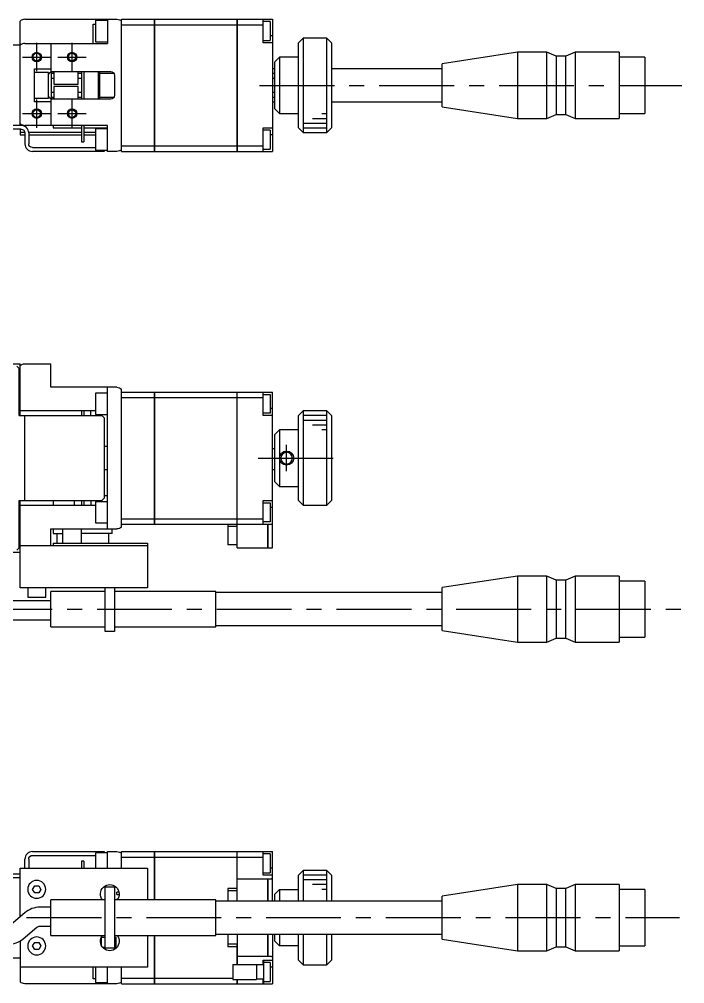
# Model space of a CAD drawing. Extents: x -1 to 741, y -8 to 214.
# Drawn here: x 222.8 to 363.9, y 10 to 214.4 of the extents above; entities that cross this region are included whole.
import ezdxf

# ---------------------------------------------------------------- set-up
doc = ezdxf.new("R2010")
doc.units = 0
doc.header["$LTSCALE"] = 0.5
doc.linetypes.add('CENTER', pattern=[50.8, 31.75, -6.35, 6.35, -6.35])
for name, color, linetype in [('MSM_CENTER', 1, 'CENTER'), ('MSM_CONTINUOUS', 7, 'CONTINUOUS'), ('MSM_NARROW', 5, 'CONTINUOUS')]:
    doc.layers.add(name, color=color, linetype=linetype)

msp = doc.modelspace()

# ---------------------------------------------------------------- linework, layer by layer
at = {"layer": 'MSM_CENTER'}
for p, q in [((226.5, 203.39), (226.5, 209.39)), ((234, 203.39), (234, 209.39)), ((223.5, 206.39), (229.5, 206.39)), ((231, 206.39), (237, 206.39)), ((273.75, 200.39), (363.34, 200.39)), ((226.5, 191.39), (226.5, 197.39)), ((234, 191.39), (234, 197.39)), ((223.5, 194.39), (229.5, 194.39)), ((231, 194.39), (237, 194.39)), ((279.5, 118.59), (279.5, 124.19)), ((273.5, 121.39), (291.5, 121.39)), ((213.89, 89.39), (363.94, 89.39)), ((224.35, 24), (362.82, 24))]:
    msp.add_line(p, q, dxfattribs=at)
at = {"layer": 'MSM_CONTINUOUS'}
for p, q in [((223, 208.91), (223, 214.01)), ((224, 214.39), (243.5, 214.39)), ((238.5, 213.33), (239, 213.33)), ((238.5, 209.29), (238.5, 213.33)), ((241.5, 214.14), (239, 214.14)), ((239, 214.14), (239, 209.64)), ((241.5, 214.39), (241.5, 209.29)), ((244.5, 186.39), (244.5, 214.39)), ((244.5, 214.39), (251.49, 214.39)), ((244.5, 213.23), (251.49, 213.23)), ((251.49, 186.39), (251.49, 214.39)), ((251.5, 214.38), (251.49, 214.38)), ((251.5, 213.23), (251.49, 213.23)), ((251.5, 214.39), (268.99, 214.39)), ((251.5, 214.39), (251.5, 186.39)), ((251.5, 213.23), (268.99, 213.23)), ((268.99, 186.39), (268.99, 214.39)), ((269, 214.38), (268.99, 214.38)), ((269, 213.23), (268.99, 213.23)), ((269, 214.39), (269, 186.39)), ((269, 214.39), (276.5, 214.39)), ((269, 213.23), (274.5, 213.23)), ((274.5, 209.39), (274.5, 214.39)), ((276, 213.89), (274.5, 213.89)), ((276, 213.89), (276, 209.89)), ((276.5, 214.39), (276.5, 186.39)), ((276.5, 210.89), (276, 210.89)), ((223, 208.89), (207.5, 208.89)), ((223, 191.89), (223, 208.89)), ((224, 209.29), (241.5, 209.29)), ((229.5, 209.29), (229.5, 203.26)), ((239, 209.64), (241.5, 209.64)), ((274.5, 209.89), (276, 209.89)), ((276.5, 209.39), (274.5, 209.39)), ((283, 210.39), (282, 209.39)), ((282, 191.39), (282, 209.39)), ((288, 210.39), (283, 210.39)), ((283, 210.39), (283, 190.39)), ((288, 190.39), (288, 210.39)), ((289, 209.39), (288, 210.39)), ((289, 209.39), (289, 191.39)), ((328.5, 207.39), (312.5, 204.96)), ((328.5, 207.39), (328.5, 193.39)), ((334.7, 207.39), (328.5, 207.39)), ((334.7, 193.39), (334.7, 207.39)), ((336.7, 206.54), (334.7, 207.39)), ((336.7, 206.54), (336.7, 194.24)), ((338.7, 206.54), (336.7, 206.54)), ((340.7, 207.39), (338.7, 206.54)), ((338.7, 194.24), (338.7, 206.54)), ((340.7, 207.39), (340.7, 193.39)), ((350, 207.39), (340.7, 207.39)), ((350, 207.39), (350, 193.39)), ((277, 205.39), (278, 206.39)), ((277, 195.39), (277, 205.39)), ((282, 206.39), (278, 206.39)), ((278, 206.39), (278, 194.39)), ((312.5, 195.82), (312.5, 204.96)), ((355.5, 206.34), (350, 206.34)), ((355.5, 206.34), (355.5, 194.44)), ((226, 203.89), (229.5, 203.89)), ((226, 196.89), (226, 203.89)), ((229, 203.14), (226, 203.14)), ((229, 197.64), (229, 203.14)), ((229.5, 203.26), (229.59, 203.26)), ((229.51, 203.23), (229.59, 203.26)), ((229.6, 197.51), (229.6, 203.26)), ((230.1, 202.89), (229.6, 202.89)), ((229.8, 203.29), (242.2, 203.29)), ((230, 203.29), (230, 202.89)), ((230.1, 203.29), (230.1, 200.64)), ((235.3, 200.64), (235.3, 203.29)), ((236, 202.89), (235.3, 202.89)), ((236, 203.29), (236, 197.49)), ((236.5, 203.29), (236.5, 197.49)), ((239.6, 197.49), (239.6, 203.29)), ((239.8, 203.29), (239.8, 197.49)), ((242.89, 202.89), (239.8, 202.89)), ((243, 202.49), (243, 198.29)), ((277, 203.89), (276.5, 203.89)), ((277, 202.89), (276.5, 202.89)), ((312.5, 203.89), (289, 203.89)), ((229.6, 201.89), (230.1, 201.89)), ((230.1, 200.64), (235.3, 200.64)), ((235.3, 201.89), (236, 201.89)), ((276.5, 201.89), (277, 201.89)), ((230.1, 198.89), (229.6, 198.89)), ((235.3, 200.14), (230.1, 200.14)), ((230.1, 200.14), (230.1, 197.49)), ((235.3, 197.49), (235.3, 200.14)), ((236, 198.89), (235.3, 198.89)), ((277, 198.89), (276.5, 198.89)), ((226, 197.64), (229, 197.64)), ((229.5, 196.89), (226, 196.89)), ((229.5, 197.52), (229.59, 197.52)), ((229.5, 197.52), (229.5, 191.89)), ((229.59, 197.52), (229.51, 197.54)), ((229.6, 197.89), (230.1, 197.89)), ((242.2, 197.49), (229.8, 197.49)), ((230, 197.89), (230, 197.49)), ((235.3, 197.89), (236, 197.89)), ((239.8, 197.89), (242.89, 197.89)), ((276.5, 197.89), (277, 197.89)), ((276.5, 196.89), (277, 196.89)), ((289, 196.89), (312.5, 196.89)), ((278, 194.39), (277, 195.39)), ((278, 194.39), (282, 194.39)), ((312.5, 195.82), (328.5, 193.39)), ((334.7, 193.39), (336.7, 194.24)), ((336.7, 194.24), (338.7, 194.24)), ((338.7, 194.24), (340.7, 193.39)), ((350, 194.44), (355.5, 194.44)), ((328.5, 193.39), (334.7, 193.39)), ((340.7, 193.39), (350, 193.39)), ((223.2, 191.89), (207.5, 191.89)), ((223.2, 191.09), (207.8, 191.09)), ((223, 191.09), (223, 189.89)), ((223.99, 190.39), (223, 190.39)), ((241.5, 191.89), (224, 191.89)), ((224, 190.29), (224, 187.99)), ((236, 190.39), (224.8, 190.39)), ((224.8, 190.29), (224.8, 187.99)), ((230, 191.89), (230, 191.39)), ((230, 191.39), (236, 191.39)), ((236, 191.89), (236, 188.39)), ((236.5, 191.89), (236.5, 188.39)), ((236.5, 191.39), (241.5, 191.39)), ((239, 190.39), (236.5, 190.39)), ((241.5, 191.14), (239, 191.14)), ((239, 191.14), (239, 186.64)), ((241.5, 186.39), (241.5, 191.89)), ((274.5, 186.39), (274.5, 191.39)), ((274.5, 191.39), (276.5, 191.39)), ((276, 190.89), (274.5, 190.89)), ((276, 190.89), (276, 186.89)), ((282, 191.39), (283, 190.39)), ((283, 190.39), (288, 190.39)), ((288, 190.39), (289, 191.39)), ((223, 189.89), (224, 189.89)), ((224.8, 189.89), (236, 189.89)), ((236, 188.39), (236.5, 188.39)), ((236.5, 189.89), (239, 189.89)), ((276.5, 189.89), (276, 189.89)), ((225.6, 187.19), (239, 187.19)), ((240.8, 186.39), (225.6, 186.39)), ((239, 186.64), (241.5, 186.64)), ((240.3, 186.39), (240.3, 186.64)), ((240.8, 186.64), (240.8, 186.39)), ((243.5, 186.39), (241.5, 186.39)), ((244.5, 187.54), (251.49, 187.54)), ((244.5, 186.39), (251.49, 186.39)), ((251.5, 187.55), (251.49, 187.55)), ((251.5, 186.4), (251.49, 186.4)), ((251.5, 187.54), (268.99, 187.54)), ((251.5, 186.39), (268.99, 186.39)), ((269, 187.55), (268.99, 187.55)), ((269, 186.4), (268.99, 186.4)), ((269, 187.54), (274.5, 187.54)), ((269, 186.39), (276.5, 186.39)), ((274.5, 186.89), (276, 186.89)), ((194, 141.39), (223, 141.39)), ((223, 130.39), (223, 141.39)), ((224, 141.39), (229.5, 141.39)), ((229.5, 136.39), (229.5, 141.39)), ((222.8, 140.39), (222.3, 140.89)), ((222.8, 130.39), (222.8, 140.39)), ((243.5, 136.39), (229.5, 136.39)), ((241.5, 135.14), (239, 135.14)), ((239, 135.14), (239, 130.64)), ((241.5, 106.39), (241.5, 136.39)), ((244.5, 106.77), (244.5, 136.01)), ((244.5, 135.39), (251.49, 135.39)), ((251.49, 107.39), (251.49, 135.39)), ((251.5, 135.38), (251.49, 135.38)), ((251.5, 135.39), (268.99, 135.39)), ((251.5, 135.39), (251.5, 107.39)), ((268.99, 103.39), (268.99, 135.39)), ((269, 135.38), (268.99, 135.38)), ((269, 135.39), (276.5, 135.39)), ((269, 102.39), (269, 135.39)), ((274.5, 130.39), (274.5, 135.39)), ((276.5, 102.39), (276.5, 135.39)), ((244.5, 134.23), (251.49, 134.23)), ((251.5, 134.23), (251.49, 134.23)), ((251.5, 134.23), (268.99, 134.23)), ((269, 134.23), (268.99, 134.23)), ((269, 134.23), (274.5, 134.23)), ((274.5, 134.89), (276, 134.89)), ((276, 134.89), (276, 130.89)), ((239, 131.39), (222.8, 131.39)), ((236, 131.39), (236, 130.39)), ((236.5, 131.39), (236.5, 130.39)), ((238, 130.39), (238, 131.39)), ((276, 130.89), (274.5, 130.89)), ((276.5, 131.89), (276, 131.89)), ((283, 131.39), (282, 130.39)), ((288, 131.39), (283, 131.39)), ((283, 131.39), (283, 111.39)), ((289, 130.39), (288, 131.39)), ((288, 111.39), (288, 131.39)), ((222.8, 130.39), (240.3, 130.39)), ((224, 112.39), (224, 130.39)), ((239, 130.64), (241.5, 130.64)), ((240.8, 129.89), (240.3, 130.39)), ((240.8, 129.89), (240.8, 112.89)), ((276.5, 130.39), (274.5, 130.39)), ((282, 112.39), (282, 130.39)), ((289, 130.39), (289, 112.39)), ((277, 126.39), (278, 127.39)), ((278, 127.39), (278, 115.39)), ((282, 127.39), (278, 127.39)), ((277, 116.39), (277, 126.39)), ((240.8, 123.89), (241.5, 123.89)), ((277, 123.39), (276.5, 123.39)), ((241.5, 118.89), (240.8, 118.89)), ((277, 118.89), (276.5, 118.89)), ((278, 115.39), (277, 116.39)), ((278, 115.39), (282, 115.39)), ((240.3, 112.39), (240.8, 112.89)), ((241.5, 113.39), (240.8, 113.39)), ((222.8, 102.39), (222.8, 112.39)), ((222.8, 112.39), (240.3, 112.39)), ((222.8, 111.39), (239, 111.39)), ((223, 93.89), (223, 112.39)), ((230, 112.39), (230, 111.39)), ((234.5, 111.39), (234.5, 112.39)), ((236, 112.39), (236, 111.39)), ((236.5, 112.39), (236.5, 111.39)), ((238, 112.39), (238, 111.39)), ((241.5, 112.14), (239, 112.14)), ((239, 112.14), (239, 107.64)), ((274.5, 112.39), (276.5, 112.39)), ((274.5, 107.39), (274.5, 112.39)), ((274.5, 111.89), (276, 111.89)), ((276, 111.89), (276, 107.89)), ((276.5, 110.89), (276, 110.89)), ((282, 112.39), (283, 111.39)), ((283, 111.39), (288, 111.39)), ((288, 111.39), (289, 112.39)), ((244.5, 108.54), (251.49, 108.54)), ((251.5, 108.55), (251.49, 108.55)), ((251.5, 108.54), (268.99, 108.54)), ((269, 108.55), (268.99, 108.55)), ((269, 108.54), (274.5, 108.54)), ((229.5, 102.89), (229.5, 106.39)), ((229.5, 106.39), (243.5, 106.39)), ((230, 106.39), (230, 105.39)), ((232, 106.39), (232, 103.39)), ((236, 103.39), (236, 106.39)), ((239, 107.64), (241.5, 107.64)), ((242.5, 105.39), (242.5, 106.39)), ((244.5, 107.39), (251.49, 107.39)), ((251.5, 107.4), (251.49, 107.4)), ((251.5, 107.39), (268.99, 107.39)), ((267, 107.39), (267, 102.99)), ((268.99, 106.89), (267, 106.89)), ((269, 107.4), (268.99, 107.4)), ((268.99, 107.09), (269, 107.09)), ((269, 107.39), (276.5, 107.39)), ((276, 107.89), (274.5, 107.89)), ((275.49, 102.39), (275.49, 107.39)), ((275.5, 107.39), (275.5, 102.39)), ((230, 105.39), (232, 105.39)), ((230.75, 105.39), (230.75, 103.39)), ((242.5, 105.39), (236, 105.39)), ((241.75, 105.39), (241.75, 103.39)), ((268.99, 105.99), (269, 105.99)), ((222.3, 101.89), (222.8, 102.39)), ((223, 102.89), (250, 102.89)), ((230, 103.39), (250, 103.39)), ((230, 103.39), (230, 102.89)), ((250, 103.39), (250, 93.89)), ((269, 102.99), (267, 102.99)), ((269, 103.39), (268.99, 103.39)), ((269, 102.39), (275.49, 102.39)), ((275.5, 102.4), (275.49, 102.4)), ((275.5, 102.39), (276.5, 102.39)), ((223, 101.39), (194, 101.39)), ((328.5, 96.39), (312.5, 93.96)), ((334.7, 96.39), (328.5, 96.39)), ((328.5, 96.39), (328.5, 82.39)), ((336.7, 95.54), (334.7, 96.39)), ((334.7, 82.39), (334.7, 96.39)), ((340.7, 96.39), (338.7, 95.54)), ((350, 96.39), (340.7, 96.39)), ((340.7, 96.39), (340.7, 82.39)), ((350, 96.39), (350, 82.39)), ((338.7, 95.54), (336.7, 95.54)), ((336.7, 95.54), (336.7, 83.24)), ((338.7, 83.24), (338.7, 95.54)), ((355.5, 95.34), (350, 95.34)), ((355.5, 95.34), (355.5, 83.44)), ((250, 93.89), (223, 93.89)), ((224.6, 93.89), (224.6, 91.89)), ((228.4, 91.89), (228.4, 93.89)), ((241, 93.14), (229.5, 93.14)), ((229.5, 85.64), (229.5, 93.14)), ((241, 84.64), (241, 93.89)), ((243, 93.89), (243, 84.64)), ((264.5, 93.14), (243, 93.14)), ((264.5, 85.64), (264.5, 93.14)), ((312.5, 92.89), (264.5, 92.89)), ((312.5, 84.82), (312.5, 93.96)), ((229.5, 91.11), (215.9, 91.11)), ((224.6, 91.89), (228.4, 91.89)), ((215.9, 87.11), (229.5, 87.11)), ((264.5, 85.89), (312.5, 85.89)), ((229.5, 85.64), (241, 85.64)), ((243, 84.64), (241, 84.64)), ((243, 85.64), (264.5, 85.64)), ((312.5, 84.82), (328.5, 82.39)), ((328.5, 82.39), (334.7, 82.39)), ((334.7, 82.39), (336.7, 83.24)), ((336.7, 83.24), (338.7, 83.24)), ((338.7, 83.24), (340.7, 82.39)), ((340.7, 82.39), (350, 82.39)), ((350, 83.44), (355.5, 83.44)), ((225.6, 38), (240.8, 38)), ((225.6, 37.2), (239, 37.2)), ((239, 37.75), (239, 34.5)), ((241.5, 37.75), (239, 37.75)), ((240.3, 37.75), (240.3, 38)), ((240.8, 38), (240.8, 37.75)), ((241.5, 38), (243.5, 38)), ((241.5, 34.5), (241.5, 38)), ((244.5, 34.5), (244.5, 38)), ((244.5, 38), (251.49, 38)), ((244.5, 36.85), (251.49, 36.85)), ((251.49, 27.75), (251.49, 38)), ((251.5, 37.99), (251.49, 37.99)), ((251.5, 36.84), (251.49, 36.84)), ((251.5, 38), (268.99, 38)), ((251.5, 38), (251.5, 27.75)), ((251.5, 36.85), (268.99, 36.85)), ((268.99, 29.65), (268.99, 38)), ((269, 37.99), (268.99, 37.99)), ((269, 36.84), (268.99, 36.84)), ((269, 27.5), (269, 38)), ((269, 38), (276.5, 38)), ((269, 36.85), (274.5, 36.85)), ((274.5, 33), (274.5, 38)), ((276, 37.5), (274.5, 37.5)), ((276, 37.5), (276, 33.5)), ((276.5, 27.5), (276.5, 38)), ((224, 34.5), (224, 36.4)), ((224.8, 36.4), (224.8, 34.5)), ((236.5, 36), (236, 36)), ((236, 36), (236, 34.5)), ((236.5, 36), (236.5, 34.5)), ((207.8, 33.3), (223, 33.3)), ((223, 24.22), (223, 34.5)), ((223, 34.5), (250, 34.5)), ((250, 34.5), (250, 27.75)), ((274.5, 33.5), (276, 33.5)), ((276.5, 33), (274.5, 33)), ((276.5, 34.5), (276, 34.5)), ((283, 34), (282, 33)), ((282, 27.5), (282, 33)), ((283, 34), (283, 27.5)), ((288, 34), (283, 34)), ((288, 27.5), (288, 34)), ((289, 33), (288, 34)), ((289, 33), (289, 27.5)), ((207.5, 32.5), (223, 32.5)), ((225.63, 30), (226.07, 30.75)), ((226.07, 30.75), (226.93, 30.75)), ((226.93, 30.75), (227.37, 30)), ((269, 32.25), (275.49, 32.25)), ((275.49, 27.5), (275.49, 32.25)), ((275.5, 32.24), (275.49, 32.24)), ((275.5, 32.25), (276.3, 32.25)), ((275.5, 32.25), (275.5, 27.5)), ((276.3, 32.23), (276.3, 32.25)), ((276.5, 32.23), (276.3, 32.23)), ((328.5, 31), (312.5, 28.57)), ((334.7, 31), (328.5, 31)), ((328.5, 31), (328.5, 17)), ((336.7, 30.15), (334.7, 31)), ((334.7, 17), (334.7, 31)), ((340.7, 31), (338.7, 30.15)), ((350, 31), (340.7, 31)), ((340.7, 31), (340.7, 17)), ((350, 31), (350, 17)), ((226.07, 29.25), (225.63, 30)), ((226.93, 29.25), (226.07, 29.25)), ((227.37, 30), (226.93, 29.25)), ((241, 17.5), (241, 30.5)), ((241, 30.5), (243, 30.5)), ((243, 30.5), (243, 17.5)), ((243.5, 28.93), (243.5, 29.43)), ((243.95, 29.43), (243.5, 29.43)), ((243.5, 28.93), (244, 28.93)), ((267, 30.15), (267, 27.5)), ((268.99, 30.15), (267, 30.15)), ((269, 29.65), (267, 29.65)), ((278, 30), (277, 29)), ((277, 27.5), (277, 29)), ((278, 30), (282, 30)), ((278, 30), (278, 27.5)), ((338.7, 30.15), (336.7, 30.15)), ((336.7, 30.15), (336.7, 17.85)), ((338.7, 17.85), (338.7, 30.15)), ((355.5, 29.95), (350, 29.95)), ((355.5, 29.95), (355.5, 18.05)), ((241, 27.75), (229.5, 27.75)), ((229.5, 20.25), (229.5, 27.75)), ((264.5, 27.75), (243, 27.75)), ((243.5, 27.75), (243.5, 27.93)), ((243.69, 27.93), (243.5, 27.93)), ((264.5, 20.25), (264.5, 27.75)), ((312.5, 27.5), (264.5, 27.5)), ((312.5, 19.43), (312.5, 28.57)), ((223.97, 25.04), (221.05, 22.58)), ((229.5, 26.21), (227.19, 26.21)), ((223.62, 19.52), (226.54, 21.97)), ((227.19, 22.21), (229.5, 22.21)), ((264.5, 20.5), (312.5, 20.5)), ((267, 20.5), (267, 17.85)), ((269, 20.5), (269, 14.1)), ((275.49, 15.75), (275.49, 20.5)), ((275.5, 20.5), (275.5, 15.75)), ((276.5, 20.5), (276.5, 10)), ((277, 19), (277, 20.5)), ((278, 20.5), (278, 18)), ((282, 15), (282, 20.5)), ((283, 20.5), (283, 14)), ((288, 14), (288, 20.5)), ((289, 20.5), (289, 15)), ((223, 19.07), (223, 10.38)), ((225.63, 18), (226.07, 18.75)), ((226.07, 18.75), (226.93, 18.75)), ((226.93, 18.75), (227.37, 18)), ((229.5, 20.25), (241, 20.25)), ((241, 19.78), (240.17, 19.78)), ((240.17, 19.78), (240.17, 18.2)), ((243, 20.25), (264.5, 20.25)), ((243.32, 19.78), (243, 19.78)), ((243.32, 17.78), (243.32, 19.78)), ((250, 20.25), (250, 13.5)), ((251.49, 10), (251.49, 20.25)), ((251.5, 20.25), (251.5, 10)), ((277, 19), (278, 18)), ((312.5, 19.43), (328.5, 17)), ((226.07, 17.25), (225.63, 18)), ((226.93, 17.25), (226.07, 17.25)), ((227.37, 18), (226.93, 17.25)), ((240.42, 17.78), (241, 17.78)), ((243, 17.5), (241, 17.5)), ((243, 17.78), (243.32, 17.78)), ((269, 18.35), (267, 18.35)), ((268.99, 17.85), (267, 17.85)), ((268.99, 14.1), (268.99, 18.35)), ((282, 18), (278, 18)), ((328.5, 17), (334.7, 17)), ((334.7, 17), (336.7, 17.85)), ((336.7, 17.85), (338.7, 17.85)), ((338.7, 17.85), (340.7, 17)), ((340.7, 17), (350, 17)), ((350, 18.05), (355.5, 18.05)), ((207.5, 15.5), (223, 15.5)), ((275.49, 15.75), (269, 15.75)), ((274.5, 14), (274.5, 15)), ((274.5, 15), (276.5, 15)), ((274.6, 15), (274.6, 10)), ((276, 14.5), (274.6, 14.5)), ((275.5, 15.76), (275.49, 15.76)), ((276.3, 15.75), (275.5, 15.75)), ((276, 14.5), (276, 10.5)), ((276.3, 15.77), (276.5, 15.77)), ((276.3, 15.75), (276.3, 15.77)), ((282, 15), (283, 14)), ((288, 14), (289, 15)), ((250, 13.5), (223, 13.5)), ((238.5, 11.05), (238.5, 13.5)), ((239, 13.5), (239, 10.25)), ((241.5, 10), (241.5, 13.5)), ((244.5, 10), (244.5, 13.5)), ((268.1, 14.1), (273.1, 14.1)), ((268.1, 14.1), (268.1, 10.9)), ((273.1, 14.1), (273.1, 10.9)), ((274.6, 14), (273.1, 14)), ((276.5, 13.5), (276, 13.5)), ((283, 14), (288, 14)), ((239, 11.05), (238.5, 11.05)), ((239, 10.25), (241.5, 10.25)), ((244.5, 11.15), (251.49, 11.15)), ((251.5, 11.16), (251.49, 11.16)), ((251.5, 11.15), (268.1, 11.15)), ((268.1, 10.9), (273.1, 10.9)), ((268.99, 10), (268.99, 10.9)), ((269, 10.9), (269, 10)), ((273.1, 11), (274.6, 11)), ((274.5, 10), (274.5, 11)), ((274.6, 10.5), (276, 10.5)), ((243.5, 10), (224, 10)), ((244.5, 10), (251.49, 10)), ((251.5, 10.01), (251.49, 10.01)), ((251.5, 10), (268.99, 10)), ((269, 10.01), (268.99, 10.01)), ((269, 10), (276.5, 10)), ((274.5, 10), (274.6, 10))]:
    msp.add_line(p, q, dxfattribs=at)
at = {"layer": 'MSM_CONTINUOUS', "extrusion": (0, 0, -1)}
for p, q in [((229, 202.54), (229.01, 202.59)), ((229, 202.49), (229, 202.54)), ((229.01, 202.59), (229.02, 202.65)), ((229.02, 202.65), (229.03, 202.7)), ((229.03, 202.7), (229.04, 202.75)), ((229.04, 202.75), (229.06, 202.79)), ((229.06, 202.79), (229.08, 202.84)), ((229.08, 202.84), (229.11, 202.89)), ((229.11, 202.89), (229.14, 202.94)), ((229.14, 202.94), (229.16, 202.97)), ((229.16, 202.97), (229.19, 203)), ((229.19, 203), (229.22, 203.03)), ((229.22, 203.03), (229.25, 203.06)), ((229.25, 203.06), (229.27, 203.09)), ((229.27, 203.09), (229.3, 203.12)), ((229.3, 203.12), (229.34, 203.14)), ((229.34, 203.14), (229.37, 203.16)), ((229.37, 203.16), (229.4, 203.18)), ((229.4, 203.18), (229.44, 203.2)), ((229.44, 203.2), (229.47, 203.22)), ((229.47, 203.22), (229.5, 203.23)), ((229.5, 203.23), (229.51, 203.23)), ((229, 198.24), (229, 198.29)), ((229, 198.2), (229, 198.24)), ((229.01, 198.16), (229, 198.2)), ((229.02, 198.12), (229.01, 198.16)), ((229.03, 198.07), (229.02, 198.12)), ((229.05, 198.02), (229.03, 198.07)), ((229.07, 197.97), (229.05, 198.02)), ((229.09, 197.92), (229.07, 197.97)), ((229.11, 197.88), (229.09, 197.92)), ((229.14, 197.83), (229.11, 197.88)), ((229.17, 197.79), (229.14, 197.83)), ((229.21, 197.75), (229.17, 197.79)), ((229.24, 197.71), (229.21, 197.75)), ((229.27, 197.69), (229.24, 197.71)), ((229.3, 197.66), (229.27, 197.69)), ((229.33, 197.64), (229.3, 197.66)), ((229.36, 197.62), (229.33, 197.64)), ((229.39, 197.6), (229.36, 197.62)), ((229.42, 197.59), (229.39, 197.6)), ((229.44, 197.57), (229.42, 197.59)), ((229.47, 197.56), (229.44, 197.57)), ((229.49, 197.55), (229.47, 197.56)), ((229.51, 197.54), (229.49, 197.55))]:
    msp.add_line(p, q, dxfattribs=at)
at = {"layer": 'MSM_CONTINUOUS'}
for centre in [(226.5, 206.39), (234, 206.39), (226.5, 194.39), (234, 194.39)]:
    msp.add_circle(centre, 0.783, dxfattribs=at)
at = {"layer": 'MSM_CONTINUOUS', "extrusion": (0, 0, -1)}
for centre, radius in [((-279.5, 121.39), 1.23), ((-226.5, 30), 1.9), ((-226.5, 18), 1.9)]:
    msp.add_circle(centre, radius, dxfattribs=at)
at = {"layer": 'MSM_CONTINUOUS'}
for centre, radius, start, end in [((224, 212.89), 1.5, 90, 131.8103), ((224, 207.79), 1.5, 90, 131.8103), ((224, 193.39), 1.5, 228.1897, 270), ((223.2, 190.29), 1.6, 0, 90), ((225.6, 187.99), 1.6, 180, 270), ((225.6, 36.4), 1.6, 90, 180), ((227.19, 21.21), 5, 90, 130), ((220.41, 23.35), 5, 270, 310)]:
    msp.add_arc(centre, radius, start, end, dxfattribs=at)
at = {"layer": 'MSM_CONTINUOUS', "extrusion": (0, 0, -1)}
for centre, radius, start, end in [((-243.5, 212.89), 1.5, 90, 131.8103), ((-229.8, 202.49), 0.8, 74.8734, 90), ((-242.2, 202.49), 0.8, 90, 180), ((-242.2, 198.29), 0.8, 180, 270), ((-229.8, 198.29), 0.8, 270, 285.1266), ((-223.2, 190.29), 0.8, 90, 180), ((-225.6, 187.99), 0.8, 270, 0), ((-243.5, 187.89), 1.5, 228.1897, 270), ((-224, 139.89), 1.5, 48.1897, 90), ((-243.5, 134.89), 1.5, 90, 131.8103), ((-243.5, 107.89), 1.5, 228.1897, 270), ((-225.6, 36.4), 0.8, 0, 90), ((-243.5, 36.5), 1.5, 90, 131.8103), ((-242, 29), 2, 321.3178, 218.6822), ((-240.7, 30.67), 0.2, 179.1937, 284.9256), ((-227.19, 21.21), 1, 50, 90), ((-242, 19), 2, 141.3178, 38.6822), ((-224, 11.5), 1.5, 270, 311.8103), ((-243.5, 11.5), 1.5, 228.1897, 270)]:
    msp.add_arc(centre, radius, start, end, dxfattribs=at)
at = {"layer": 'MSM_NARROW'}
for p, q in [((287, 194.39), (288, 194.39)), ((283, 192.39), (288, 192.39)), ((285, 193.39), (288, 193.39)), ((283, 191.39), (288, 191.39)), ((288, 130.39), (283, 130.39)), ((288, 129.39), (283, 129.39)), ((288, 128.39), (285, 128.39)), ((288, 127.39), (287, 127.39)), ((288, 33), (283, 33)), ((288, 32), (283, 32)), ((288, 31), (285, 31)), ((288, 30), (287, 30))]:
    msp.add_line(p, q, dxfattribs=at)
for centre, radius in [((226.5, 206.39), 1), ((234, 206.39), 1), ((226.5, 194.39), 1), ((234, 194.39), 1), ((279.5, 121.39), 1.5)]:
    msp.add_circle(centre, radius, dxfattribs=at)

doc.saveas('drawing.dxf')
